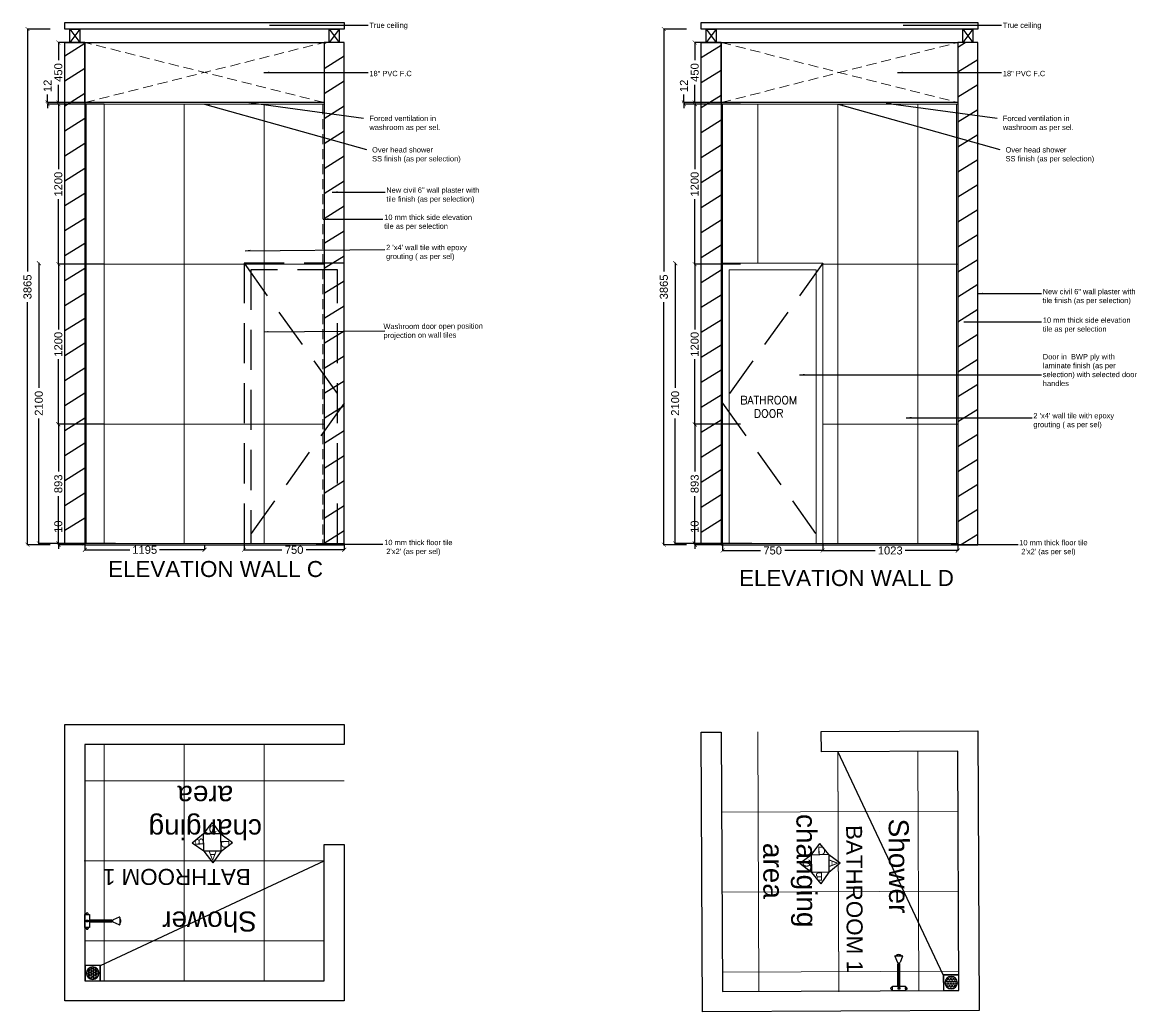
# Model space of a CAD drawing. Header units: millimetres. Extents: x 1464389 to 1998638, y -29162 to 256806.
# Drawn here: x 1961732 to 1970089, y 165622 to 173038 of the extents above; entities that cross this region are included whole.
import ezdxf

# ---------------------------------------------------------------- set-up
doc = ezdxf.new("R2010")
doc.units = ezdxf.units.MM
doc.header["$LTSCALE"] = 15
doc.header["$PDMODE"] = 35
doc.linetypes.add('DASHED', pattern=[0.75, 0.5, -0.25])
doc.linetypes.add('DASHED2', pattern=[0.375, 0.25, -0.125])
doc.layers.get('0').update_dxf_attribs({"lineweight": 5})
for name, color, linetype in [('A-WALL', 5, 'Continuous'), ('Layer 1', 7, 'Continuous'), ('LS_DR_Washbasin', 165, 'Continuous'), ('NEW WALL', 5, 'Continuous'), ('Text', 250, 'Continuous')]:
    doc.layers.add(name, color=color, linetype=linetype)
for name, color, linetype, lineweight in [('dimension', 1, 'Continuous', 25), ('false ceiling', 124, 'Continuous', 9), ('floor tiling line', 6, 'Continuous', 5), ('LS_DR_Door', 34, 'Continuous', 5), ('LS_DR_TEXT', 7, 'Continuous', 13), ('WALL TILE', 4, 'Continuous', 5)]:
    doc.layers.add(name, color=color, linetype=linetype, lineweight=lineweight)
doc.layers.add('Furnitures', color=7, linetype='Continuous', lineweight=25, true_color=0x753b00)
doc.styles.add('ARIAL', font='arial.ttf')
doc.styles.add('ROMANS', font='romans.shx')
doc.dimstyles.new('SC-25', dxfattribs={"dimtxt": 60, "dimasz": 30, "dimexe": 0, "dimexo": 0, "dimgap": 25, "dimtad": 0, "dimdec": 0, "dimzin": 0, "dimdsep": 46, "dimtxsty": 'ARIAL', "dimblk": 'ARCHTICK', "dimcen": 0.09, "dimdle": 3, "dimclrd": 251, "dimclre": 251, "dimclrt": 1, "dimadec": 0, "dimazin": 0, "dimtfac": 1, "dimtdec": 0, "dimtofl": 0, "dimtmove": 0, "dimatfit": 2, "dimfxl": 100, "dimtolj": 1, "dimtzin": 0, "dimarcsym": 0})
pattern_1 = [(212, (354968.11, 519553.4), (84.124683, -134.627635), [])]

# ---------------------------------------------------------------- blocks, each defined once
blk = doc.blocks.new('Z$W@#3D1C198D')
at = {"layer": 'LS_DR_Washbasin'}
for p, q in [((-15.17, 27.51), (-13.09, 22.61)), ((-14.98, 27.86), (-9.26, 27.86)), ((-9.03, 27.51), (-11.11, 22.61)), ((-11.27, 21.54), (-12.92, 21.54)), ((-12.92, 3.56), (-12.92, 21.54)), ((-12.1, 3.56), (-12.1, 21.54)), ((-11.27, 3.56), (-11.27, 21.54)), ((-12.1, 10.53), (-12.1, 12.42)), ((-17.33, 2.43), (-18.06, 2.43)), ((-18.06, 0.97), (-17.33, 0.97)), ((-17.33, 3.56), (-6.87, 3.56)), ((-17.33, -0.16), (-17.33, 3.56)), ((-17.33, 0.97), (-17.33, 2.43)), ((-12.83, 2.43), (-11.37, 2.43)), ((-12.83, 0.97), (-12.83, 2.43)), ((-11.37, 0.97), (-12.83, 0.97)), ((-11.37, 2.43), (-11.37, 0.97)), ((-6.87, 3.56), (-6.87, -0.16)), ((-6.87, 2.43), (-6.14, 2.43)), ((-6.87, 0.97), (-6.87, 2.43)), ((-6.14, 0.97), (-6.87, 0.97)), ((-6.87, -0.16), (-17.33, -0.16))]:
    blk.add_line(p, q, dxfattribs=at)
for centre, major_axis, start_param, end_param in [((-14.94, 27.61), (0.175, 0.175), 0.79391, 2.757406), ((-12.1, 25.79), (2.15, 2.15), 6.248859, 7.890647), ((-9.26, 27.61), (-0.175, 0.175), 3.526002, 5.489497), ((-12.33, 22.93), (0.583, 0.583), 2.757406, 3.935503), ((-12.1, 21.66), (-0.355, 0.355), 3.685936, 7.309861), ((-11.87, 22.93), (0.583, 0.583), 3.918701, 5.096798), ((-18.06, 1.7), (-0.516, 0.516), -0.785287, 2.356306), ((-6.14, 1.7), (-0.516, 0.516), 2.356306, 5.497898)]:
    blk.add_ellipse(centre, major_axis=major_axis, ratio=1, start_param=start_param, end_param=end_param, dxfattribs=at)
blk = doc.blocks.new('Z$W@#4FB1354E')
at = {"layer": 'LS_DR_Washbasin'}
h = blk.add_hatch(dxfattribs=at)
h.set_pattern_fill('HEX', color=256, scale=5, angle=360, style=0)
h.set_pattern_definition([(360, (3601.4866, -3857.5391), (7e-11, 1.08253175), [0.625, -1.25]), (120, (3601.4866, -3857.5391), (-0.9375, -0.54126588), [0.625, -1.25]), (60, (3602.1116, -3857.5391), (-0.9375, 0.54126588), [0.625, -1.25])])
edge = h.paths.add_edge_path()
edge.add_arc((-30.12, 10.96), 5, -90, 270, ccw=False)
for points in [[(-23.84, 4.68), (-36.34, 4.68), (-36.34, 17.18), (-23.84, 17.18)], [(-23.95, 4.79), (-36.23, 4.79), (-36.23, 17.06), (-23.95, 17.06)]]:
    blk.add_lwpolyline(points, close=True, dxfattribs=at)
blk.add_circle((-30.09, 10.93), 5, dxfattribs=at)
blk = doc.blocks.new('HINGE')
at = {"color": 159, "ltscale": 0.25, "true_color": 0x22346e}
for p, q in [((1597563.1, -297517.5), (1597638.1, -297617.5)), ((1597638.1, -297517.5), (1597563.1, -297617.5))]:
    blk.add_line(p, q, dxfattribs=at)
blk.add_lwpolyline([(1597638.1, -297517.5), (1597638.1, -297617.5), (1597563.1, -297617.5), (1597563.1, -297517.5), (1597638.1, -297517.5)], dxfattribs=at)
blk = doc.blocks.new('_ArchTick')
at = {"color": 0, "linetype": 'ByBlock', "const_width": 0.15}
blk.add_lwpolyline([(-0.5, -0.5), (0.5, 0.5)], dxfattribs=at)
blk = doc.blocks.new('*D3048')
at = {"layer": 'Defpoints', "color": 0, "ltscale": 0.25, "transparency": 16777216}
for p in [(1962001.9, 169132.4), (1962177.9, 169132.4), (1962177.9, 169122.4)]:
    blk.add_point(p, dxfattribs=at)
at = {"layer": 'dimension', "color": 251, "lineweight": -2, "ltscale": 0.25, "transparency": 16777216}
for p, q in [((1962001.9, 169132.4), (1962001.9, 169192.4)), ((1962177.9, 169132.4), (1962001.9, 169132.4)), ((1962177.9, 169122.4), (1962001.9, 169122.4)), ((1962001.9, 169122.4), (1962001.9, 169092.4))]:
    blk.add_line(p, q, dxfattribs=at)
at = {"layer": 'dimension', "color": 251, "lineweight": -2, "ltscale": 0.25, "transparency": 16777216, "xscale": 30, "yscale": 30, "zscale": 30}
for p, rotation in [((1962001.9, 169132.4), 270), ((1962001.9, 169122.4), 90)]:
    blk.add_blockref('_ArchTick', p, dxfattribs=dict(at, rotation=rotation))
at = {"layer": 'dimension', "color": 1, "ltscale": 0.25, "transparency": 16777216, "insert": (1962001.9, 169257.5), "char_height": 60, "attachment_point": 5, "rotation": 90, "style": 'ARIAL'}
blk.add_mtext('\\A1;10', dxfattribs=at)
blk = doc.blocks.new('*D3049')
at = {"layer": 'Defpoints', "color": 0, "ltscale": 0.25, "transparency": 16777216}
for p in [(1961770.9, 172987.4), (1961939.9, 172987.4), (1961939.9, 169122.4)]:
    blk.add_point(p, dxfattribs=at)
at = {"layer": 'dimension', "color": 251, "lineweight": -2, "ltscale": 0.25, "transparency": 16777216}
for p, q in [((1961770.9, 172990.4), (1961770.9, 171169.7)), ((1961939.9, 172987.4), (1961770.9, 172987.4)), ((1961770.9, 169119.4), (1961770.9, 170940.1)), ((1961939.9, 169122.4), (1961770.9, 169122.4))]:
    blk.add_line(p, q, dxfattribs=at)
at = {"layer": 'dimension', "color": 251, "lineweight": -2, "ltscale": 0.25, "transparency": 16777216, "xscale": 30, "yscale": 30, "zscale": 30}
for p, rotation in [((1961770.9, 172987.4), 90), ((1961770.9, 169122.4), 270)]:
    blk.add_blockref('_ArchTick', p, dxfattribs=dict(at, rotation=rotation))
at = {"layer": 'dimension', "color": 1, "ltscale": 0.25, "transparency": 16777216, "insert": (1961770.9, 171054.9), "char_height": 60, "attachment_point": 5, "rotation": 90, "style": 'ARIAL'}
blk.add_mtext('\\A1;3865', dxfattribs=at)
blk = doc.blocks.new('*D3047')
at = {"layer": 'Defpoints', "color": 0, "ltscale": 0.25, "transparency": 16777216}
for p in [(1961855.6, 171232.4), (1961855.6, 169132.4), (1962431.2, 169132.4)]:
    blk.add_point(p, dxfattribs=at)
at = {"layer": 'dimension', "color": 251, "lineweight": -2, "ltscale": 0.25, "transparency": 16777216}
for p, q in [((1961855.6, 171235.4), (1961855.6, 170297.4)), ((1961855.6, 171232.4), (1961855.6, 171232.4)), ((1961855.6, 169129.4), (1961855.6, 170067.4)), ((1962431.2, 169132.4), (1961855.6, 169132.4))]:
    blk.add_line(p, q, dxfattribs=at)
at = {"layer": 'dimension', "color": 251, "lineweight": -2, "ltscale": 0.25, "transparency": 16777216, "xscale": 30, "yscale": 30, "zscale": 30}
for p, rotation in [((1961855.6, 171232.4), 90), ((1961855.6, 169132.4), 270)]:
    blk.add_blockref('_ArchTick', p, dxfattribs=dict(at, rotation=rotation))
at = {"layer": 'dimension', "color": 1, "ltscale": 0.25, "transparency": 16777216, "insert": (1961855.6, 170182.4), "char_height": 60, "attachment_point": 5, "rotation": 90, "style": 'ARIAL'}
blk.add_mtext('\\A1;2100', dxfattribs=at)
blk = doc.blocks.new('*D3050')
at = {"layer": 'Defpoints', "color": 0, "ltscale": 0.25, "transparency": 16777216}
for p in [(1962001.9, 170024.9), (1962345.6, 170024.9), (1962345.6, 169132.4)]:
    blk.add_point(p, dxfattribs=at)
at = {"layer": 'dimension', "color": 251, "lineweight": -2, "ltscale": 0.25, "transparency": 16777216}
for p, q in [((1962001.9, 170027.9), (1962001.9, 169670)), ((1962345.6, 170024.9), (1962001.9, 170024.9)), ((1962001.9, 169129.4), (1962001.9, 169487.3)), ((1962345.6, 169132.4), (1962001.9, 169132.4))]:
    blk.add_line(p, q, dxfattribs=at)
at = {"layer": 'dimension', "color": 251, "lineweight": -2, "ltscale": 0.25, "transparency": 16777216, "xscale": 30, "yscale": 30, "zscale": 30}
for p, rotation in [((1962001.9, 170024.9), 90), ((1962001.9, 169132.4), 270)]:
    blk.add_blockref('_ArchTick', p, dxfattribs=dict(at, rotation=rotation))
at = {"layer": 'dimension', "color": 1, "ltscale": 0.25, "transparency": 16777216, "insert": (1962001.9, 169578.7), "char_height": 60, "attachment_point": 5, "rotation": 90, "style": 'ARIAL'}
blk.add_mtext('\\A1;893', dxfattribs=at)
blk = doc.blocks.new('*D3051')
at = {"layer": 'Defpoints', "color": 0, "ltscale": 0.25, "transparency": 16777216}
for p in [(1962001.9, 171224.9), (1962345.6, 171224.9), (1962345.6, 170024.9)]:
    blk.add_point(p, dxfattribs=at)
at = {"layer": 'dimension', "color": 251, "lineweight": -2, "ltscale": 0.25, "transparency": 16777216}
for p, q in [((1962001.9, 171227.9), (1962001.9, 170736.6)), ((1962345.6, 171224.9), (1962001.9, 171224.9)), ((1962001.9, 170021.9), (1962001.9, 170513.2)), ((1962345.6, 170024.9), (1962001.9, 170024.9))]:
    blk.add_line(p, q, dxfattribs=at)
at = {"layer": 'dimension', "color": 251, "lineweight": -2, "ltscale": 0.25, "transparency": 16777216, "xscale": 30, "yscale": 30, "zscale": 30}
for p, rotation in [((1962001.9, 171224.9), 90), ((1962001.9, 170024.9), 270)]:
    blk.add_blockref('_ArchTick', p, dxfattribs=dict(at, rotation=rotation))
at = {"layer": 'dimension', "color": 1, "ltscale": 0.25, "transparency": 16777216, "insert": (1962001.9, 170624.9), "char_height": 60, "attachment_point": 5, "rotation": 90, "style": 'ARIAL'}
blk.add_mtext('\\A1;1200', dxfattribs=at)
blk = doc.blocks.new('*D3052')
at = {"layer": 'Defpoints', "color": 0, "ltscale": 0.25, "transparency": 16777216}
for p in [(1962001.9, 172424.9), (1962345.6, 172424.9), (1962345.6, 171224.9)]:
    blk.add_point(p, dxfattribs=at)
at = {"layer": 'dimension', "color": 251, "lineweight": -2, "ltscale": 0.25, "transparency": 16777216}
for p, q in [((1962001.9, 172427.9), (1962001.9, 171936.6)), ((1962345.6, 172424.9), (1962001.9, 172424.9)), ((1962001.9, 171221.9), (1962001.9, 171713.2)), ((1962345.6, 171224.9), (1962001.9, 171224.9))]:
    blk.add_line(p, q, dxfattribs=at)
at = {"layer": 'dimension', "color": 251, "lineweight": -2, "ltscale": 0.25, "transparency": 16777216, "xscale": 30, "yscale": 30, "zscale": 30}
for p, rotation in [((1962001.9, 172424.9), 90), ((1962001.9, 171224.9), 270)]:
    blk.add_blockref('_ArchTick', p, dxfattribs=dict(at, rotation=rotation))
at = {"layer": 'dimension', "color": 1, "ltscale": 0.25, "transparency": 16777216, "insert": (1962001.9, 171824.9), "char_height": 60, "attachment_point": 5, "rotation": 90, "style": 'ARIAL'}
blk.add_mtext('\\A1;1200', dxfattribs=at)
blk = doc.blocks.new('*D3053')
at = {"layer": 'Defpoints', "color": 0, "ltscale": 0.25, "transparency": 16777216}
for p in [(1961921.1, 172436.9), (1962200.9, 172436.9), (1962200.9, 172424.9)]:
    blk.add_point(p, dxfattribs=at)
at = {"layer": 'dimension', "color": 251, "lineweight": -2, "ltscale": 0.25, "transparency": 16777216}
for p, q in [((1961921.1, 172436.9), (1961921.1, 172496.9)), ((1962200.9, 172436.9), (1961921.1, 172436.9)), ((1962200.9, 172424.9), (1961921.1, 172424.9)), ((1961921.1, 172424.9), (1961921.1, 172394.9))]:
    blk.add_line(p, q, dxfattribs=at)
at = {"layer": 'dimension', "color": 251, "lineweight": -2, "ltscale": 0.25, "transparency": 16777216, "xscale": 30, "yscale": 30, "zscale": 30}
for p, rotation in [((1961921.1, 172436.9), 270), ((1961921.1, 172424.9), 90)]:
    blk.add_blockref('_ArchTick', p, dxfattribs=dict(at, rotation=rotation))
at = {"layer": 'dimension', "color": 1, "ltscale": 0.25, "transparency": 16777216, "insert": (1961921.1, 172561.7), "char_height": 60, "attachment_point": 5, "rotation": 90, "style": 'ARIAL'}
blk.add_mtext('\\A1;12', dxfattribs=at)
blk = doc.blocks.new('*D3054')
at = {"layer": 'Defpoints', "color": 0, "ltscale": 0.25, "transparency": 16777216}
for p in [(1962001.9, 172886.9), (1962200.9, 172886.9), (1962200.9, 172436.9)]:
    blk.add_point(p, dxfattribs=at)
at = {"layer": 'dimension', "color": 251, "lineweight": -2, "ltscale": 0.25, "transparency": 16777216}
for p, q in [((1962001.9, 172889.9), (1962001.9, 172754.3)), ((1962200.9, 172886.9), (1962001.9, 172886.9)), ((1962001.9, 172433.9), (1962001.9, 172569.5)), ((1962200.9, 172436.9), (1962001.9, 172436.9))]:
    blk.add_line(p, q, dxfattribs=at)
at = {"layer": 'dimension', "color": 251, "lineweight": -2, "ltscale": 0.25, "transparency": 16777216, "xscale": 30, "yscale": 30, "zscale": 30}
for p, rotation in [((1962001.9, 172886.9), 90), ((1962001.9, 172436.9), 270)]:
    blk.add_blockref('_ArchTick', p, dxfattribs=dict(at, rotation=rotation))
at = {"layer": 'dimension', "color": 1, "ltscale": 0.25, "transparency": 16777216, "insert": (1962001.9, 172661.9), "char_height": 60, "attachment_point": 5, "rotation": 90, "style": 'ARIAL'}
blk.add_mtext('\\A1;450', dxfattribs=at)
blk = doc.blocks.new('*D3055')
at = {"layer": 'Defpoints', "color": 0, "ltscale": 0.25, "transparency": 16777216}
for p in [(1966774, 169132.4), (1966950, 169132.4), (1966950, 169122.4)]:
    blk.add_point(p, dxfattribs=at)
at = {"layer": 'dimension', "color": 251, "lineweight": -2, "ltscale": 0.25, "transparency": 16777216}
for p, q in [((1966774, 169132.4), (1966774, 169192.4)), ((1966950, 169132.4), (1966774, 169132.4)), ((1966950, 169122.4), (1966774, 169122.4)), ((1966774, 169122.4), (1966774, 169092.4))]:
    blk.add_line(p, q, dxfattribs=at)
at = {"layer": 'dimension', "color": 251, "lineweight": -2, "ltscale": 0.25, "transparency": 16777216, "xscale": 30, "yscale": 30, "zscale": 30}
for p, rotation in [((1966774, 169132.4), 270), ((1966774, 169122.4), 90)]:
    blk.add_blockref('_ArchTick', p, dxfattribs=dict(at, rotation=rotation))
at = {"layer": 'dimension', "color": 1, "ltscale": 0.25, "transparency": 16777216, "insert": (1966774, 169257.5), "char_height": 60, "attachment_point": 5, "rotation": 90, "style": 'ARIAL'}
blk.add_mtext('\\A1;10', dxfattribs=at)
blk = doc.blocks.new('*D3056')
at = {"layer": 'Defpoints', "color": 0, "ltscale": 0.25, "transparency": 16777216}
for p in [(1966543, 172987.4), (1966712, 172987.4), (1966712, 169122.4)]:
    blk.add_point(p, dxfattribs=at)
at = {"layer": 'dimension', "color": 251, "lineweight": -2, "ltscale": 0.25, "transparency": 16777216}
for p, q in [((1966543, 172990.4), (1966543, 171169.7)), ((1966712, 172987.4), (1966543, 172987.4)), ((1966543, 169119.4), (1966543, 170940.1)), ((1966712, 169122.4), (1966543, 169122.4))]:
    blk.add_line(p, q, dxfattribs=at)
at = {"layer": 'dimension', "color": 251, "lineweight": -2, "ltscale": 0.25, "transparency": 16777216, "xscale": 30, "yscale": 30, "zscale": 30}
for p, rotation in [((1966543, 172987.4), 90), ((1966543, 169122.4), 270)]:
    blk.add_blockref('_ArchTick', p, dxfattribs=dict(at, rotation=rotation))
at = {"layer": 'dimension', "color": 1, "ltscale": 0.25, "transparency": 16777216, "insert": (1966543, 171054.9), "char_height": 60, "attachment_point": 5, "rotation": 90, "style": 'ARIAL'}
blk.add_mtext('\\A1;3865', dxfattribs=at)
blk = doc.blocks.new('*D3057')
at = {"layer": 'Defpoints', "color": 0, "ltscale": 0.25, "transparency": 16777216}
for p in [(1966627.7, 171232.4), (1966627.7, 169132.4), (1967203.4, 169132.4)]:
    blk.add_point(p, dxfattribs=at)
at = {"layer": 'dimension', "color": 251, "lineweight": -2, "ltscale": 0.25, "transparency": 16777216}
for p, q in [((1966627.7, 171235.4), (1966627.7, 170297.4)), ((1966627.7, 171232.4), (1966627.7, 171232.4)), ((1966627.7, 169129.4), (1966627.7, 170067.4)), ((1967203.4, 169132.4), (1966627.7, 169132.4))]:
    blk.add_line(p, q, dxfattribs=at)
at = {"layer": 'dimension', "color": 251, "lineweight": -2, "ltscale": 0.25, "transparency": 16777216, "xscale": 30, "yscale": 30, "zscale": 30}
for p, rotation in [((1966627.7, 171232.4), 90), ((1966627.7, 169132.4), 270)]:
    blk.add_blockref('_ArchTick', p, dxfattribs=dict(at, rotation=rotation))
at = {"layer": 'dimension', "color": 1, "ltscale": 0.25, "transparency": 16777216, "insert": (1966627.7, 170182.4), "char_height": 60, "attachment_point": 5, "rotation": 90, "style": 'ARIAL'}
blk.add_mtext('\\A1;2100', dxfattribs=at)
blk = doc.blocks.new('*D3062')
at = {"layer": 'Defpoints', "color": 0, "ltscale": 0.25, "transparency": 16777216}
for p in [(1966774, 170024.9), (1967117.7, 170024.9), (1967117.7, 169132.4)]:
    blk.add_point(p, dxfattribs=at)
at = {"layer": 'dimension', "color": 251, "lineweight": -2, "ltscale": 0.25, "transparency": 16777216}
for p, q in [((1966774, 170027.9), (1966774, 169670)), ((1967117.7, 170024.9), (1966774, 170024.9)), ((1966774, 169129.4), (1966774, 169487.3)), ((1967117.7, 169132.4), (1966774, 169132.4))]:
    blk.add_line(p, q, dxfattribs=at)
at = {"layer": 'dimension', "color": 251, "lineweight": -2, "ltscale": 0.25, "transparency": 16777216, "xscale": 30, "yscale": 30, "zscale": 30}
for p, rotation in [((1966774, 170024.9), 90), ((1966774, 169132.4), 270)]:
    blk.add_blockref('_ArchTick', p, dxfattribs=dict(at, rotation=rotation))
at = {"layer": 'dimension', "color": 1, "ltscale": 0.25, "transparency": 16777216, "insert": (1966774, 169578.7), "char_height": 60, "attachment_point": 5, "rotation": 90, "style": 'ARIAL'}
blk.add_mtext('\\A1;893', dxfattribs=at)
blk = doc.blocks.new('*D3058')
at = {"layer": 'Defpoints', "color": 0, "ltscale": 0.25, "transparency": 16777216}
for p in [(1966774, 171224.9), (1967117.7, 171224.9), (1967117.7, 170024.9)]:
    blk.add_point(p, dxfattribs=at)
at = {"layer": 'dimension', "color": 251, "lineweight": -2, "ltscale": 0.25, "transparency": 16777216}
for p, q in [((1966774, 171227.9), (1966774, 170736.6)), ((1967117.7, 171224.9), (1966774, 171224.9)), ((1966774, 170021.9), (1966774, 170513.2)), ((1967117.7, 170024.9), (1966774, 170024.9))]:
    blk.add_line(p, q, dxfattribs=at)
at = {"layer": 'dimension', "color": 251, "lineweight": -2, "ltscale": 0.25, "transparency": 16777216, "xscale": 30, "yscale": 30, "zscale": 30}
for p, rotation in [((1966774, 171224.9), 90), ((1966774, 170024.9), 270)]:
    blk.add_blockref('_ArchTick', p, dxfattribs=dict(at, rotation=rotation))
at = {"layer": 'dimension', "color": 1, "ltscale": 0.25, "transparency": 16777216, "insert": (1966774, 170624.9), "char_height": 60, "attachment_point": 5, "rotation": 90, "style": 'ARIAL'}
blk.add_mtext('\\A1;1200', dxfattribs=at)
blk = doc.blocks.new('*D3059')
at = {"layer": 'Defpoints', "color": 0, "ltscale": 0.25, "transparency": 16777216}
for p in [(1966774, 172424.9), (1967117.7, 172424.9), (1967117.7, 171224.9)]:
    blk.add_point(p, dxfattribs=at)
at = {"layer": 'dimension', "color": 251, "lineweight": -2, "ltscale": 0.25, "transparency": 16777216}
for p, q in [((1966774, 172427.9), (1966774, 171936.6)), ((1967117.7, 172424.9), (1966774, 172424.9)), ((1966774, 171221.9), (1966774, 171713.2)), ((1967117.7, 171224.9), (1966774, 171224.9))]:
    blk.add_line(p, q, dxfattribs=at)
at = {"layer": 'dimension', "color": 251, "lineweight": -2, "ltscale": 0.25, "transparency": 16777216, "xscale": 30, "yscale": 30, "zscale": 30}
for p, rotation in [((1966774, 172424.9), 90), ((1966774, 171224.9), 270)]:
    blk.add_blockref('_ArchTick', p, dxfattribs=dict(at, rotation=rotation))
at = {"layer": 'dimension', "color": 1, "ltscale": 0.25, "transparency": 16777216, "insert": (1966774, 171824.9), "char_height": 60, "attachment_point": 5, "rotation": 90, "style": 'ARIAL'}
blk.add_mtext('\\A1;1200', dxfattribs=at)
blk = doc.blocks.new('*D3060')
at = {"layer": 'Defpoints', "color": 0, "ltscale": 0.25, "transparency": 16777216}
for p in [(1966693.2, 172436.9), (1966973, 172436.9), (1966973, 172424.9)]:
    blk.add_point(p, dxfattribs=at)
at = {"layer": 'dimension', "color": 251, "lineweight": -2, "ltscale": 0.25, "transparency": 16777216}
for p, q in [((1966693.2, 172436.9), (1966693.2, 172496.9)), ((1966973, 172436.9), (1966693.2, 172436.9)), ((1966973, 172424.9), (1966693.2, 172424.9)), ((1966693.2, 172424.9), (1966693.2, 172394.9))]:
    blk.add_line(p, q, dxfattribs=at)
at = {"layer": 'dimension', "color": 251, "lineweight": -2, "ltscale": 0.25, "transparency": 16777216, "xscale": 30, "yscale": 30, "zscale": 30}
for p, rotation in [((1966693.2, 172436.9), 270), ((1966693.2, 172424.9), 90)]:
    blk.add_blockref('_ArchTick', p, dxfattribs=dict(at, rotation=rotation))
at = {"layer": 'dimension', "color": 1, "ltscale": 0.25, "transparency": 16777216, "insert": (1966693.2, 172561.7), "char_height": 60, "attachment_point": 5, "rotation": 90, "style": 'ARIAL'}
blk.add_mtext('\\A1;12', dxfattribs=at)
blk = doc.blocks.new('*D3061')
at = {"layer": 'Defpoints', "color": 0, "ltscale": 0.25, "transparency": 16777216}
for p in [(1966774, 172886.9), (1966973, 172886.9), (1966973, 172436.9)]:
    blk.add_point(p, dxfattribs=at)
at = {"layer": 'dimension', "color": 251, "lineweight": -2, "ltscale": 0.25, "transparency": 16777216}
for p, q in [((1966774, 172889.9), (1966774, 172754.3)), ((1966973, 172886.9), (1966774, 172886.9)), ((1966774, 172433.9), (1966774, 172569.5)), ((1966973, 172436.9), (1966774, 172436.9))]:
    blk.add_line(p, q, dxfattribs=at)
at = {"layer": 'dimension', "color": 251, "lineweight": -2, "ltscale": 0.25, "transparency": 16777216, "xscale": 30, "yscale": 30, "zscale": 30}
for p, rotation in [((1966774, 172886.9), 90), ((1966774, 172436.9), 270)]:
    blk.add_blockref('_ArchTick', p, dxfattribs=dict(at, rotation=rotation))
at = {"layer": 'dimension', "color": 1, "ltscale": 0.25, "transparency": 16777216, "insert": (1966774, 172661.9), "char_height": 60, "attachment_point": 5, "rotation": 90, "style": 'ARIAL'}
blk.add_mtext('\\A1;450', dxfattribs=at)
blk = doc.blocks.new('*D3068')
at = {"layer": 'Defpoints', "color": 0, "ltscale": 0.25, "transparency": 16777216}
for p in [(1962200.9, 169122.4), (1963098.3, 169122.4), (1963098.3, 169083.9)]:
    blk.add_point(p, dxfattribs=at)
at = {"layer": 'dimension', "color": 251, "lineweight": -2, "ltscale": 0.25, "transparency": 16777216}
for p, q in [((1962197.9, 169083.9), (1962537.6, 169083.9)), ((1962200.9, 169122.4), (1962200.9, 169083.9)), ((1963101.3, 169083.9), (1962761.6, 169083.9)), ((1963098.3, 169122.4), (1963098.3, 169083.9))]:
    blk.add_line(p, q, dxfattribs=at)
at = {"layer": 'dimension', "color": 251, "lineweight": -2, "ltscale": 0.25, "transparency": 16777216, "xscale": 30, "yscale": 30, "zscale": 30, "rotation": 180}
blk.add_blockref('_ArchTick', (1962200.9, 169083.9), dxfattribs=at)
at = {"layer": 'dimension', "color": 251, "lineweight": -2, "ltscale": 0.25, "transparency": 16777216, "xscale": 30, "yscale": 30, "zscale": 30}
blk.add_blockref('_ArchTick', (1963098.3, 169083.9), dxfattribs=at)
at = {"layer": 'dimension', "color": 1, "ltscale": 0.25, "transparency": 16777216, "insert": (1962649.6, 169083.9), "char_height": 60, "attachment_point": 5, "style": 'ARIAL'}
blk.add_mtext('\\A1;1195', dxfattribs=at)
blk = doc.blocks.new('*D3069')
at = {"layer": 'Defpoints', "color": 0, "ltscale": 0.25, "transparency": 16777216}
for p in [(1963394.4, 169132.4), (1964145.6, 169132.4), (1964145.6, 169083.9)]:
    blk.add_point(p, dxfattribs=at)
at = {"layer": 'dimension', "color": 251, "lineweight": -2, "ltscale": 0.25, "transparency": 16777216}
for p, q in [((1963391.4, 169083.9), (1963679.1, 169083.9)), ((1963394.4, 169132.4), (1963394.4, 169083.9)), ((1964148.6, 169083.9), (1963861, 169083.9)), ((1964145.6, 169132.4), (1964145.6, 169083.9))]:
    blk.add_line(p, q, dxfattribs=at)
at = {"layer": 'dimension', "color": 251, "lineweight": -2, "ltscale": 0.25, "transparency": 16777216, "xscale": 30, "yscale": 30, "zscale": 30, "rotation": 180}
blk.add_blockref('_ArchTick', (1963394.4, 169083.9), dxfattribs=at)
at = {"layer": 'dimension', "color": 251, "lineweight": -2, "ltscale": 0.25, "transparency": 16777216, "xscale": 30, "yscale": 30, "zscale": 30}
blk.add_blockref('_ArchTick', (1964145.6, 169083.9), dxfattribs=at)
at = {"layer": 'dimension', "color": 1, "ltscale": 0.25, "transparency": 16777216, "insert": (1963770, 169083.9), "char_height": 60, "attachment_point": 5, "style": 'ARIAL'}
blk.add_mtext('\\A1;750', dxfattribs=at)
blk = doc.blocks.new('*D3070')
at = {"layer": 'Defpoints', "color": 0, "ltscale": 0.25, "transparency": 16777216}
for p in [(1966983.1, 169132.4), (1967733.8, 169132.4), (1967733.8, 169078.9)]:
    blk.add_point(p, dxfattribs=at)
at = {"layer": 'dimension', "color": 251, "lineweight": -2, "ltscale": 0.25, "transparency": 16777216}
for p, q in [((1966980.1, 169078.9), (1967267.5, 169078.9)), ((1966983.1, 169132.4), (1966983.1, 169078.9)), ((1967736.8, 169078.9), (1967449.4, 169078.9)), ((1967733.8, 169132.4), (1967733.8, 169078.9))]:
    blk.add_line(p, q, dxfattribs=at)
at = {"layer": 'dimension', "color": 251, "lineweight": -2, "ltscale": 0.25, "transparency": 16777216, "xscale": 30, "yscale": 30, "zscale": 30, "rotation": 180}
blk.add_blockref('_ArchTick', (1966983.1, 169078.9), dxfattribs=at)
at = {"layer": 'dimension', "color": 251, "lineweight": -2, "ltscale": 0.25, "transparency": 16777216, "xscale": 30, "yscale": 30, "zscale": 30}
blk.add_blockref('_ArchTick', (1967733.8, 169078.9), dxfattribs=at)
at = {"layer": 'dimension', "color": 1, "ltscale": 0.25, "transparency": 16777216, "insert": (1967358.5, 169078.9), "char_height": 60, "attachment_point": 5, "style": 'ARIAL'}
blk.add_mtext('\\A1;750', dxfattribs=at)
blk = doc.blocks.new('*D3071')
at = {"layer": 'Defpoints', "color": 0, "ltscale": 0.25, "transparency": 16777216}
for p in [(1967733.8, 169132.4), (1968747, 169132.4), (1968747, 169078.9)]:
    blk.add_point(p, dxfattribs=at)
at = {"layer": 'dimension', "color": 251, "lineweight": -2, "ltscale": 0.25, "transparency": 16777216}
for p, q in [((1967730.8, 169078.9), (1968128.6, 169078.9)), ((1967733.8, 169132.4), (1967733.8, 169078.9)), ((1968750, 169078.9), (1968352.2, 169078.9)), ((1968747, 169132.4), (1968747, 169078.9))]:
    blk.add_line(p, q, dxfattribs=at)
at = {"layer": 'dimension', "color": 251, "lineweight": -2, "ltscale": 0.25, "transparency": 16777216, "xscale": 30, "yscale": 30, "zscale": 30, "rotation": 180}
blk.add_blockref('_ArchTick', (1967733.8, 169078.9), dxfattribs=at)
at = {"layer": 'dimension', "color": 251, "lineweight": -2, "ltscale": 0.25, "transparency": 16777216, "xscale": 30, "yscale": 30, "zscale": 30}
blk.add_blockref('_ArchTick', (1968747, 169078.9), dxfattribs=at)
at = {"layer": 'dimension', "color": 1, "ltscale": 0.25, "transparency": 16777216, "insert": (1968240.4, 169078.9), "char_height": 60, "attachment_point": 5, "style": 'ARIAL'}
blk.add_mtext('\\A1;1023', dxfattribs=at)

msp = doc.modelspace()

# ---------------------------------------------------------------- hatches: boundary and pattern name
at = {"layer": 'Layer 1', "ltscale": 0.25}
h = msp.add_hatch(dxfattribs=at)
h.set_pattern_fill('ANSI31', color=8, scale=50, angle=167)
h.set_pattern_definition(pattern_1)
h.paths.add_polyline_path([(1962200.9, 172886.9), (1962050.9, 172886.9), (1962050.9, 169122.4), (1962200.9, 169122.4)])
h.paths.add_polyline_path([(1964145.6, 172886.9), (1963995.6, 172886.9), (1963995.6, 171232.4), (1964145.6, 171232.4)])
h.paths.add_polyline_path([(1964095.6, 171182.4), (1963995.6, 171182.4), (1963995.6, 170392.1), (1964095.6, 170252.3)], flags=17)
h.paths.add_polyline_path([(1964145.6, 171232.4), (1963995.6, 171232.4), (1963995.6, 171182.4), (1964095.6, 171182.4), (1964095.6, 170252.3), (1964145.6, 170182.4)])
h.paths.add_polyline_path([(1964095.6, 170252.3), (1963995.6, 170392.1), (1963995.6, 169972.7), (1964095.6, 170112.5)])
h.paths.add_polyline_path([(1964145.6, 170182.4), (1964095.6, 170252.3), (1964095.6, 170112.5)])
h.paths.add_polyline_path([(1964145.6, 170182.4), (1964095.6, 170112.5), (1964095.6, 169132.4), (1964145.6, 169132.4)])
h.paths.add_polyline_path([(1964095.6, 170112.5), (1963995.6, 169972.7), (1963995.6, 169132.4), (1964095.6, 169132.4)])
h = msp.add_hatch(dxfattribs=at)
h.set_pattern_fill('ANSI31', color=8, scale=50, angle=167)
h.set_pattern_definition(pattern_1)
h.paths.add_polyline_path([(1966973.1, 172886.9), (1966823, 172886.9), (1966823, 169122.4), (1966973.1, 169122.4)])
h.paths.add_polyline_path([(1968896.1, 172886.9), (1968747, 172886.9), (1968747, 172436.9), (1968747, 169122.4), (1968896.1, 169122.4)])

# ---------------------------------------------------------------- linework, layer by layer
at = {"linetype": 'DASHED2', "ltscale": 20}
for p, q in [((1962200.9, 172436.9), (1963995.6, 172886.9)), ((1963995.6, 172436.9), (1962200.9, 172886.9)), ((1966973.1, 172436.9), (1968747, 172886.9)), ((1966973.1, 172886.9), (1968747, 172436.9))]:
    msp.add_line(p, q, dxfattribs=at)
at = {"layer": 'A-WALL'}
for p, q in [((1962200.9, 169122.4), (1963995.6, 169122.4)), ((1966973.1, 169122.4), (1968747, 169122.4))]:
    msp.add_line(p, q, dxfattribs=at)
for points in [[(1962050.9, 172886.9), (1962200.9, 172886.9), (1962200.9, 169122.4), (1962050.9, 169122.4)], [(1962200.9, 172886.9), (1963995.6, 172886.9), (1963995.6, 172436.9), (1962200.9, 172436.9)], [(1963995.6, 169122.4), (1964145.6, 169122.4), (1964145.6, 172886.9), (1963995.6, 172886.9)], [(1966823, 172886.9), (1966973.1, 172886.9), (1966973.1, 169122.4), (1966823, 169122.4)], [(1966973.1, 172886.9), (1968747, 172886.9), (1968747, 172436.9), (1966973.1, 172436.9)], [(1968747, 169122.4), (1968896.1, 169122.4), (1968896.1, 172886.9), (1968747, 172886.9)]]:
    msp.add_lwpolyline(points, close=True, dxfattribs=at)
for points in [[(1962050.9, 167775.7), (1964145.6, 167775.7), (1964145.6, 167625.6), (1962200.9, 167625.6)], [(1964145.6, 166875.6), (1964145.6, 165702.6), (1962050.9, 165702.6), (1962050.9, 167775.7)], [(1964145.6, 167775.7), (1964145.6, 167775.7)], [(1966833.2, 165622.2), (1966823, 167716.8), (1966973.1, 167717.6), (1966982.6, 165772.9)], [(1966823, 167716.8), (1966823, 167716.8)], [(1967723.1, 167721.2), (1968896.1, 167726.9), (1968906.3, 165632.2), (1966833.2, 165622.2)], [(1968747, 167576.2), (1967723.8, 167571.2), (1967723.1, 167721.2), (1968896.1, 167726.9), (1968896.8, 167576.9)], [(1962200.9, 167625.6), (1962200.9, 165852.4)], [(1968755.7, 165781.5), (1968747, 167576.2)], [(1963995.6, 165852.4), (1963995.6, 166875.6), (1964145.6, 166875.6), (1964145.6, 165702.6), (1963995.6, 165702.6)], [(1962200.9, 165852.4), (1963995.6, 165852.4)], [(1966982.6, 165772.9), (1968755.7, 165781.5)]]:
    msp.add_lwpolyline(points, dxfattribs=at)
at = {"layer": 'false ceiling', "linetype": 'Continuous', "ltscale": 0.25}
for p, q in [((1962200.9, 172424.9), (1963995.6, 172424.9)), ((1966973.1, 172424.9), (1968747, 172424.9))]:
    msp.add_line(p, q, dxfattribs=at)
at = {"layer": 'floor tiling line', "ltscale": 0.25}
for p, q in [((1962200.9, 169132.4), (1964145.6, 169132.4)), ((1966973.1, 169132.4), (1968747, 169132.4)), ((1967255.7, 165774.2), (1967246.3, 167718.9)), ((1962345.6, 165852.4), (1962345.6, 167625.6)), ((1962945.6, 165852.5), (1962945.6, 167625.6)), ((1963545.6, 165852.6), (1963545.6, 167625.6)), ((1967847, 167571.8), (1967855.8, 165771.8)), ((1967855.7, 165777.1), (1967847, 167571.8)), ((1968455.7, 165780.1), (1968447, 167574.7)), ((1962200.9, 167352.4), (1964145.6, 167352.4)), ((1968749, 167126.2), (1966976, 167117.6)), ((1963995.6, 166752.4), (1962195.6, 166752.4)), ((1962200.9, 166752.4), (1963995.6, 166752.4)), ((1968752, 166526.2), (1966978.9, 166517.6)), ((1962200.9, 166152.4), (1963995.6, 166152.4)), ((1968755, 165926.2), (1966981.8, 165917.6))]:
    msp.add_line(p, q, dxfattribs=at)
at = {"layer": 'Furnitures', "ltscale": 0.25}
for points in [[(1962050.9, 173037.4), (1964145.6, 173037.4), (1964145.6, 172987.4), (1962050.9, 172987.4)], [(1966823, 173037.4), (1968896.1, 173037.4), (1968896.1, 172987.4), (1966823, 172987.4)]]:
    msp.add_lwpolyline(points, close=True, dxfattribs=at)
at = {"layer": 'Furnitures', "linetype": 'DASHED', "ltscale": 40}
for points in [[(1964145.6, 169132.4), (1964145.6, 171232.4), (1963394.4, 171232.4), (1963394.4, 169132.4)], [(1963394.4, 171232.4), (1964145.6, 170182.4), (1963394.4, 169132.4)], [(1964095.6, 169132.4), (1964095.6, 171182.4), (1963444.4, 171182.4), (1963444.4, 169132.4)], [(1967733.8, 171232.4), (1966983.1, 170182.4), (1967733.8, 169132.4)]]:
    msp.add_lwpolyline(points, dxfattribs=at)
at = {"layer": 'LS_DR_Door', "ltscale": 0.25}
for points in [[(1967733.8, 169132.4), (1967733.8, 171232.4), (1966983.1, 171232.4)], [(1967684.3, 169132.4), (1967684.3, 171182.4), (1967033.1, 171182.4), (1967033.1, 169132.4)]]:
    msp.add_lwpolyline(points, dxfattribs=at)
at = {"layer": 'LS_DR_Washbasin'}
for p, q in [((1968638.5, 165897.6), (1967847, 167571.8)), ((1962317.6, 165969.1), (1963995.6, 166752.4))]:
    msp.add_line(p, q, dxfattribs=at)
at = {"layer": 'NEW WALL', "color": 240, "true_color": 0xed1f24}
for p, q in [((1963089.5, 166954.6), (1963157.4, 167040.5)), ((1963219.7, 166954.6), (1963157.4, 167040.5)), ((1963089.5, 166954.6), (1963005.6, 166884.3)), ((1963219.7, 166954.6), (1963089.5, 166954.6)), ((1963093.2, 166824.5), (1963089.5, 166954.6)), ((1963219.7, 166954.6), (1963307.5, 166889.2)), ((1963223.4, 166824.5), (1963219.7, 166954.6)), ((1963093.2, 166824.5), (1963005.6, 166884.3)), ((1963223.4, 166824.5), (1963093.2, 166824.5)), ((1963093.2, 166824.5), (1963161.1, 166738.6)), ((1963223.4, 166824.5), (1963161.1, 166738.6)), ((1963223.4, 166824.5), (1963307.5, 166889.2)), ((1967648.6, 166795), (1967713.6, 166883)), ((1967778.7, 166799.3), (1967713.6, 166883)), ((1967648.6, 166795), (1967563, 166732.2)), ((1967649.2, 166664.8), (1967563, 166732.2)), ((1967778.7, 166799.3), (1967648.6, 166795)), ((1967648.6, 166795), (1967649.2, 166664.8)), ((1967778.7, 166799.3), (1967779.3, 166669.1)), ((1967778.7, 166799.3), (1967864.9, 166737.4)), ((1967779.3, 166669.1), (1967864.9, 166737.4)), ((1967779.3, 166669.1), (1967649.2, 166664.8)), ((1967649.2, 166664.8), (1967719.9, 166581.2)), ((1967779.3, 166669.1), (1967719.9, 166581.2))]:
    msp.add_line(p, q, dxfattribs=at)
at = {"layer": 'WALL TILE', "ltscale": 0.25}
for p, q in [((1962345.6, 169132.4), (1962345.6, 172424.9)), ((1962945.6, 169132.4), (1962945.6, 172424.9)), ((1963545.6, 169132.4), (1963545.6, 172424.9)), ((1967246.3, 172424.9), (1967246.3, 171232.4)), ((1967847, 172424.9), (1967847, 169132.4)), ((1968447, 172424.9), (1968447, 169132.4)), ((1962200.9, 171224.9), (1963995.6, 171224.9)), ((1967733.8, 171224.9), (1968747, 171224.9)), ((1962200.9, 170024.9), (1963995.6, 170024.9)), ((1967733.8, 170024.9), (1968747, 170024.9))]:
    msp.add_line(p, q, dxfattribs=at)
for points in [[(1962210.9, 172424.9), (1962200.9, 172424.9), (1962200.9, 169132.4), (1962210.9, 169132.4)], [(1966983.1, 172424.9), (1966973.1, 172424.9), (1966973.1, 169132.4), (1966983.1, 169132.4)], [(1968747, 172424.9), (1968737, 172424.9), (1968737, 169132.4), (1968747, 169132.4)]]:
    msp.add_lwpolyline(points, close=True, dxfattribs=at)
at = {"layer": 'WALL TILE', "linetype": 'DASHED', "ltscale": 10}
msp.add_lwpolyline([(1963995.6, 172424.9), (1963985.6, 172424.9), (1963985.6, 169132.4), (1963995.6, 169132.4)], close=True, dxfattribs=at)

# ---------------------------------------------------------------- block references
at = {"layer": 'Furnitures'}
for p in [(364525.3, 470504.4), (366470.1, 470504.4), (369297.5, 470504.4), (371221, 470504.4)]:
    msp.add_blockref('HINGE', p, dxfattribs=at)
at = {"layer": 'LS_DR_Washbasin', "yscale": 9.335193958499852, "zscale": 9.335193958499852}
for name, p, xscale, rotation in [('Z$W@#3D1C198D', (1962202.4, 166189.4), 9.335193958499852, 270), ('Z$W@#3D1C198D', (1968418.7, 165781.4), 9.335193958499852, 0.2786533410230663), ('Z$W@#4FB1354E', (1968800.5, 165559.2), -9.335193958499852, 90.2786533410231)]:
    msp.add_blockref(name, p, dxfattribs=dict(at, xscale=xscale, rotation=rotation))
at = {"layer": 'LS_DR_Washbasin', "xscale": -9.335193958499852, "yscale": 9.335193958499852, "zscale": 9.335193958499852}
msp.add_blockref('Z$W@#4FB1354E', (1961978.4, 165808.7), dxfattribs=at)

# ---------------------------------------------------------------- texts
at = {"layer": 'LS_DR_TEXT', "ltscale": 0.25, "insert": (1966971.6, 170236.4), "char_height": 60, "attachment_point": 1, "style": 'ROMANS'}
msp.add_mtext_dynamic_manual_height_columns('\\pxqc;BATHROOM\\PDOOR', width=714.754, gutter_width=584.3, heights=[194.2], dxfattribs=at)
at = {"layer": 'NEW WALL', "color": 240, "true_color": 0xed1f24, "insert": (1963129.6, 167020.1), "char_height": 61.6, "attachment_point": 1, "style": 'ARIAL'}
msp.add_mtext_dynamic_manual_height_columns('\\pxt5;C ', width=61.602, gutter_width=110, heights=[0], dxfattribs=at)
at = {"layer": 'NEW WALL', "color": 240, "true_color": 0xed1f24, "char_height": 61.6, "style": 'ARIAL'}
for s, insert, attachment_point, rotation in [('\\pxt5;B ', (1963090.7, 166869), 7, 91.61187), ('\\pxt5;D ', (1963282.6, 166909.1), 1, 271.61187), ('\\pxt5;A ', (1963187.8, 166821), 7, 180), ('\\pxt5;D ', (1967693.8, 166858.1), 1, 1.89052), ('\\pxt5;C ', (1967583.5, 166704.5), 1, 90.27865), ('\\pxt5;A ', (1967782.3, 166763.7), 7, 270.27865), ('\\pxt5;B ', (1967734.8, 166666.4), 7, 181.89052)]:
    msp.add_mtext_dynamic_manual_height_columns(s, width=61.602, gutter_width=110, heights=[0], dxfattribs=dict(at, insert=insert, attachment_point=attachment_point, rotation=rotation))
at = {"layer": 'Text', "color": 9, "ltscale": 0.25, "true_color": 0xc7c8ca, "char_height": 40, "attachment_point": 7, "style": 'ARIAL'}
for s, insert in [('True ceiling', (1964334.4, 172984)), ('True ceiling', (1969084.9, 172984)), ('18" PVC F.C', (1964334.4, 172633.8)), ('18" PVC F.C', (1969084.9, 172633.8)), ('Forced ventilation in washroom as per sel.', (1964334.4, 172218.8)), ('Forced ventilation in washroom as per sel.', (1969084.9, 172218.8)), ('Over head shower\\PSS finish (as per selection)', (1964354.7, 171983.7)), ('Over head shower\\PSS finish (as per selection)', (1969105.2, 171983.7)), ('New civil 6" wall plaster with tile finish (as per selection)', (1964461.2, 171681.5)), ('10 mm thick side elevation tile as per selection', (1964445.6, 171478)), ("2 'x4' wall tile with epoxy grouting ( as per sel)", (1964460.1, 171251.7)), ('New civil 6" wall plaster with tile finish (as per selection)', (1969383.5, 170921.2)), ('10 mm thick side elevation tile as per selection', (1969384.7, 170706.9)), ('Door in  BWP ply with laminate finish (as per selection) with selected door handles ', (1969384.7, 170311.2)), ("2 'x4' wall tile with epoxy grouting ( as per sel)", (1969313.9, 169991.1)), ("10 mm thick floor tile\\P 2'x2' (as per sel)", (1964445.6, 169040.5)), ("10 mm thick floor tile\\P 2'x2' (as per sel)", (1969207.9, 169039.5))]:
    msp.add_mtext_dynamic_manual_height_columns(s, width=713.093, gutter_width=250, heights=[0], dxfattribs=dict(at, insert=insert))
at = {"layer": 'Text', "color": 9, "ltscale": 0.25, "true_color": 0xc7c8ca, "insert": (1964440.3, 170659.5), "char_height": 40, "attachment_point": 7, "rotation": 0.32003, "style": 'ARIAL'}
msp.add_mtext_dynamic_manual_height_columns('Washroom door open position projection on wall tiles', width=990.322, gutter_width=250, heights=[0], dxfattribs=at)
at = {"layer": 'Text', "color": 9, "ltscale": 0.25, "true_color": 0xc7c8ca, "char_height": 120, "width": 2848.533, "attachment_point": 7, "style": 'ARIAL'}
for s, insert in [('ELEVATION WALL C', (1962375.2, 168878.7)), ('ELEVATION WALL D', (1967106.5, 168811.2))]:
    msp.add_mtext(s, dxfattribs=dict(at, insert=insert))
at = {"layer": 'Text', "ltscale": 0.25, "char_height": 150, "style": 'ARIAL'}
for s, insert, attachment_point, rotation in [('\\pxqc;changing \\Parea', (1962452.5, 167317.3), 9, 180), ('\\pxqc;changing \\Parea', (1967289.6, 166026), 9, 270.27865), ('\\pxqc;Shower', (1968383.5, 166063.3), 3, 270.27865), ('\\pxqc;Shower', (1962484.5, 166223.3), 3, 180)]:
    msp.add_mtext_dynamic_manual_height_columns(s, width=1302.77, gutter_width=250, heights=[0], dxfattribs=dict(at, insert=insert, attachment_point=attachment_point, rotation=rotation))
at = {"layer": 'Text', "color": 9, "ltscale": 0.25, "true_color": 0xc7c8ca, "char_height": 120, "width": 1089.105, "attachment_point": 7, "style": 'ARIAL'}
for insert, rotation in [((1967908, 167021.1), 270.27865), ((1963444.6, 166694.1), 180)]:
    msp.add_mtext('BATHROOM 1', dxfattribs=dict(at, insert=insert, rotation=rotation))

# ---------------------------------------------------------------- dimensions: what is measured, and where the dimension line sits
at = {"layer": 'dimension', "ltscale": 0.25}
for base, p1, p2, picture, middle in [((1961770.9, 172987.4), (1961939.9, 169122.4), (1961939.9, 172987.4), '*D3049', (1961770.9, 171054.9)), ((1966543, 172987.4), (1966712, 169122.4), (1966712, 172987.4), '*D3056', (1966543, 171054.9))]:
    dim = msp.add_linear_dim(base=base, p1=p1, p2=p2, angle=90, text='3865', dimstyle='SC-25', override={"dimfxl": 15}, dxfattribs=at)
    dim.commit()
    dim.dimension.update_dxf_attribs({"geometry": picture, "text_midpoint": middle})
for base, p1, p2, picture, middle in [((1962001.9, 172886.9), (1962200.9, 172436.9), (1962200.9, 172886.9), '*D3054', (1962001.9, 172661.9)), ((1966774, 172886.9), (1966973, 172436.9), (1966973, 172886.9), '*D3061', (1966774, 172661.9)), ((1962001.9, 172424.9), (1962345.6, 171224.9), (1962345.6, 172424.9), '*D3052', (1962001.9, 171824.9)), ((1966774, 172424.9), (1967117.7, 171224.9), (1967117.7, 172424.9), '*D3059', (1966774, 171824.9)), ((1961855.6, 169132.4), (1961855.6, 171232.4), (1962431.2, 169132.4), '*D3047', (1961855.6, 170182.4)), ((1962001.9, 171224.9), (1962345.6, 170024.9), (1962345.6, 171224.9), '*D3051', (1962001.9, 170624.9)), ((1966627.7, 169132.4), (1966627.7, 171232.4), (1967203.4, 169132.4), '*D3057', (1966627.7, 170182.4)), ((1966774, 171224.9), (1967117.7, 170024.9), (1967117.7, 171224.9), '*D3058', (1966774, 170624.9)), ((1962001.9206292, 170024.9048216), (1962345.6151872, 169132.4048216), (1962345.6151872, 170024.9048216), '*D3050', (1962001.9206292, 169578.6548216)), ((1966774.0317505, 170024.9048216), (1967117.7263086, 169132.4048216), (1967117.7263086, 170024.9048216), '*D3062', (1966774.0317505, 169578.6548216)), ((1962001.9, 169132.4), (1962177.9, 169122.4), (1962177.9, 169132.4), '*D3048', (1962001.9, 169257.5)), ((1966774, 169132.4), (1966950, 169122.4), (1966950, 169132.4), '*D3055', (1966774, 169257.5))]:
    dim = msp.add_linear_dim(base=base, p1=p1, p2=p2, angle=90, dimstyle='SC-25', override={"dimfxl": 15}, dxfattribs=at)
    dim.commit()
    dim.dimension.update_dxf_attribs({"geometry": picture, "text_midpoint": middle})
for base, p1, p2, picture, middle in [((1961921.1, 172436.9), (1962200.9, 172424.9), (1962200.9, 172436.9), '*D3053', (1961921.1, 172561.7)), ((1966693.2, 172436.9), (1966973, 172424.9), (1966973, 172436.9), '*D3060', (1966693.2, 172561.7))]:
    dim = msp.add_linear_dim(base=base, p1=p1, p2=p2, angle=90, dimstyle='SC-25', override={"dimfxl": 15}, dxfattribs=at)
    dim.commit()
    dim.dimension.update_dxf_attribs({"geometry": picture, "text_midpoint": middle, "dimtype": 160})
for base, p1, p2, text, picture, middle in [((1963098.3, 169083.9), (1962200.9, 169122.4), (1963098.3, 169122.4), '1195', '*D3068', (1962649.6, 169083.9)), ((1964145.6, 169083.9), (1963394.4, 169132.4), (1964145.6, 169132.4), '750', '*D3069', (1963770, 169083.9)), ((1967733.8, 169078.9), (1966983.1, 169132.4), (1967733.8, 169132.4), '750', '*D3070', (1967358.5, 169078.9)), ((1968747, 169078.9), (1967733.8, 169132.4), (1968747, 169132.4), '1023', '*D3071', (1968240.4, 169078.9))]:
    dim = msp.add_linear_dim(base=base, p1=p1, p2=p2, text=text, dimstyle='SC-25', override={"dimfxl": 15}, dxfattribs=at)
    dim.commit()
    dim.dimension.update_dxf_attribs({"geometry": picture, "text_midpoint": middle})

# ---------------------------------------------------------------- leaders
at = {"ltscale": 0.25}
for points, override in [([(1963586.2, 173016.4), (1964325.3, 173016.4)], {"dimgap": 25, "dimtad": 0, "dimfxl": 15}), ([(1968336.7, 173016.4), (1969075.8, 173016.4)], {"dimgap": 25, "dimtad": 0, "dimfxl": 15}), ([(1963543.3, 172661.6), (1964325.3, 172661.6)], {"dimasz": 40, "dimgap": 25, "dimtad": 0, "dimfxl": 15}), ([(1968293.7, 172661.6), (1969075.8, 172661.6)], {"dimasz": 40, "dimgap": 25, "dimtad": 0, "dimfxl": 15}), ([(1963098.3, 172424.9), (1964311.7, 172084.6)], {"dimasz": 40, "dimgap": 25, "dimtad": 0, "dimfxl": 15}), ([(1963429.9, 172436.9), (1964291.4, 172319.7)], {"dimasz": 40, "dimgap": 25, "dimtad": 0, "dimfxl": 15}), ([(1967848.7, 172424.9), (1969062.2, 172084.6)], {"dimasz": 40, "dimgap": 25, "dimtad": 0, "dimfxl": 15}), ([(1968209.8, 172432.9), (1969041.9, 172319.7)], {"dimasz": 40, "dimgap": 25, "dimtad": 0, "dimfxl": 15}), ([(1964055.7, 171764.9), (1964452.1, 171764.9)], {"dimasz": 40, "dimfxl": 15}), ([(1963988.7, 171562.9), (1964436.5, 171562.9)], {"dimasz": 40, "dimfxl": 15}), ([(1963402.6, 171326.4), (1964451, 171335.1)], {"dimasz": 40, "dimfxl": 15}), ([(1968896.1, 171004.7), (1969374.4, 171004.7)], {"dimasz": 40, "dimfxl": 15}), ([(1968792.1, 170791.8), (1969375.6, 170791.8)], {"dimasz": 40, "dimfxl": 15}), ([(1963545.6, 170719.2), (1964451, 170724.4)], {"dimgap": 25, "dimtad": 0, "dimfxl": 15}), ([(1967559.1, 170396.1), (1969375.6, 170396.1)], {"dimasz": 40, "dimfxl": 15}), ([(1968361.1, 170074.5), (1969304.9, 170074.5)], {"dimasz": 40, "dimfxl": 15}), ([(1963934.2, 169125.4), (1964436.5, 169125.4)], {"dimasz": 40, "dimfxl": 15}), ([(1968696.4, 169124.4), (1969198.8, 169124.4)], {"dimasz": 40, "dimfxl": 15})]:
    msp.add_leader(points, dimstyle='SC-25', override=override, dxfattribs=at)

doc.saveas('drawing.dxf')
